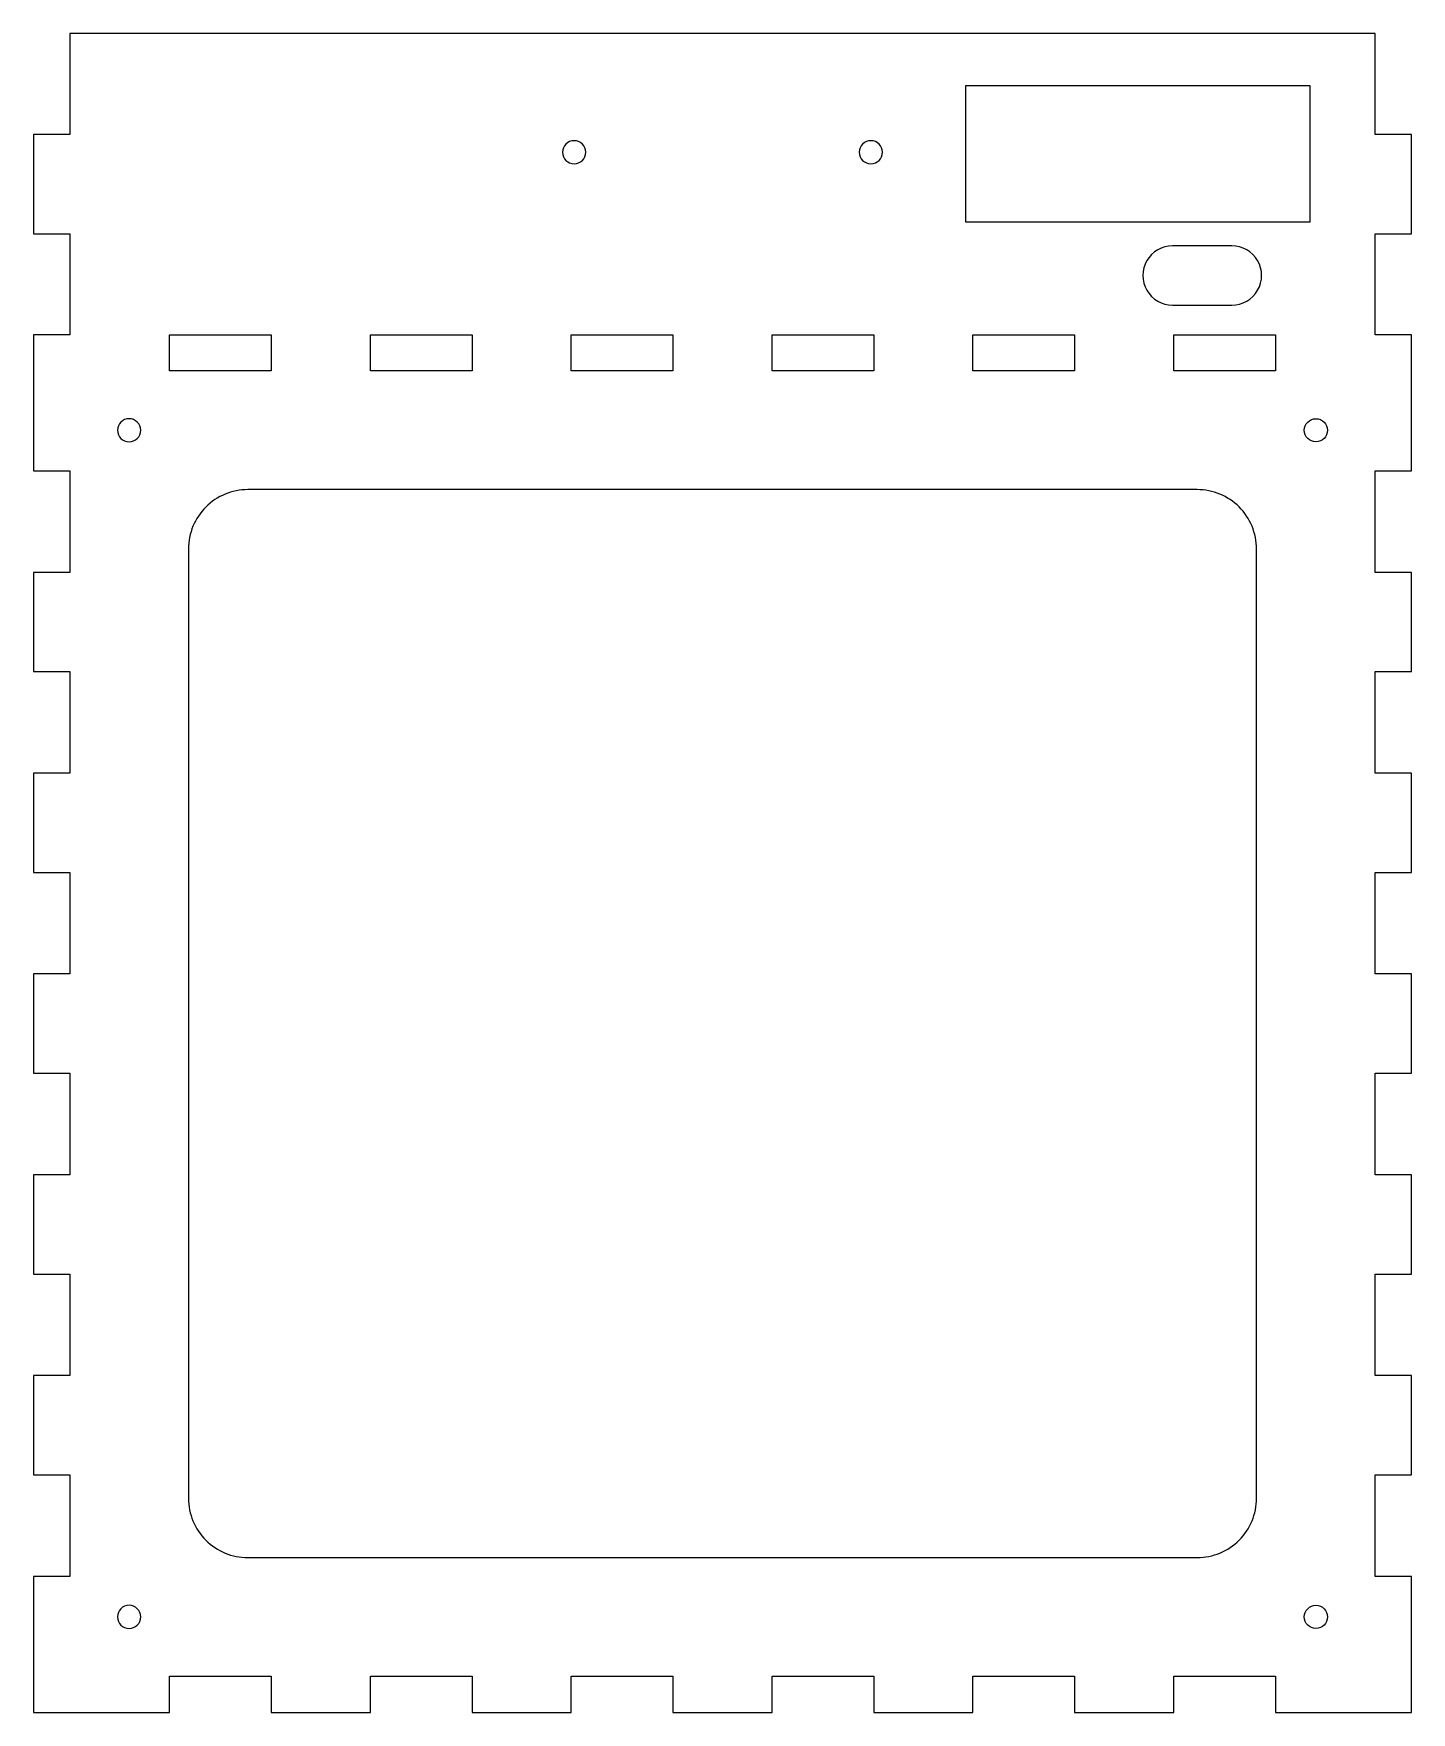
# Model space of a CAD drawing. Extents: x -116 to 116, y -141 to 141.
import ezdxf

# ---------------------------------------------------------------- set-up
doc = ezdxf.new("R2010")
doc.units = 0
doc.layers.get('0').update_dxf_attribs({"linetype": 'CONTINUOUS'})

msp = doc.modelspace()

# ---------------------------------------------------------------- linework, layer by layer
for points, knots in [([(-109.9999, 90.7153), (-109.9999, 90.7153), (-109.9999, 107.7384), (-109.9999, 107.7384), (-109.9999, 107.7384), (-109.9999, 107.7384), (-116.0999, 107.7384), (-116.0999, 107.7384), (-116.0999, 107.7384), (-116.0999, 107.7384), (-116.0999, 124.4615), (-116.0999, 124.4615), (-116.0999, 124.4615), (-116.0999, 124.4615), (-109.9999, 124.4615), (-109.9999, 124.4615), (-109.9999, 124.4615), (-109.9999, 124.4615), (-109.9999, 141.4846), (-109.9999, 141.4846), (-109.9999, 141.4846), (-109.9999, 141.4846), (109.9999, 141.4846), (109.9999, 141.4846), (109.9999, 141.4846), (109.9999, 141.4846), (109.9999, 124.4615), (109.9999, 124.4615), (109.9999, 124.4615), (109.9999, 124.4615), (116.0999, 124.4615), (116.0999, 124.4615), (116.0999, 124.4615), (116.0999, 124.4615), (116.0999, 107.7384), (116.0999, 107.7384), (116.0999, 107.7384), (116.0999, 107.7384), (109.9999, 107.7384), (109.9999, 107.7384), (109.9999, 107.7384), (109.9999, 107.7384), (109.9999, 90.7153), (109.9999, 90.7153), (109.9999, 90.7153), (109.9999, 90.7153), (116.0999, 90.7153), (116.0999, 90.7153), (116.0999, 90.7153), (116.0999, 90.7153), (116.0999, 67.7923), (116.0999, 67.7923), (116.0999, 67.7923), (116.0999, 67.7923), (109.9999, 67.7923), (109.9999, 67.7923), (109.9999, 67.7923), (109.9999, 67.7923), (109.9999, 50.6692), (109.9999, 50.6692), (109.9999, 50.6692), (109.9999, 50.6692), (116.0999, 50.6692), (116.0999, 50.6692), (116.0999, 50.6692), (116.0999, 50.6692), (116.0999, 33.9461), (116.0999, 33.9461), (116.0999, 33.9461), (116.0999, 33.9461), (109.9999, 33.9461), (109.9999, 33.9461), (109.9999, 33.9461), (109.9999, 33.9461), (109.9999, 16.823), (109.9999, 16.823), (109.9999, 16.823), (109.9999, 16.823), (116.0999, 16.823), (116.0999, 16.823), (116.0999, 16.823), (116.0999, 16.823), (116.0999, 0.0999), (116.0999, 0.0999), (116.0999, 0.0999), (116.0999, 0.0999), (109.9999, 0.0999), (109.9999, 0.0999), (109.9999, 0.0999), (109.9999, 0.0999), (109.9999, -17.023), (109.9999, -17.023), (109.9999, -17.023), (109.9999, -17.023), (116.0999, -17.023), (116.0999, -17.023), (116.0999, -17.023), (116.0999, -17.023), (116.0999, -33.7461), (116.0999, -33.7461), (116.0999, -33.7461), (116.0999, -33.7461), (109.9999, -33.7461), (109.9999, -33.7461), (109.9999, -33.7461), (109.9999, -33.7461), (109.9999, -50.8692), (109.9999, -50.8692), (109.9999, -50.8692), (109.9999, -50.8692), (116.0999, -50.8692), (116.0999, -50.8692), (116.0999, -50.8692), (116.0999, -50.8692), (116.0999, -67.5923), (116.0999, -67.5923), (116.0999, -67.5923), (116.0999, -67.5923), (109.9999, -67.5923), (109.9999, -67.5923), (109.9999, -67.5923), (109.9999, -67.5923), (109.9999, -84.7153), (109.9999, -84.7153), (109.9999, -84.7153), (109.9999, -84.7153), (116.0999, -84.7153), (116.0999, -84.7153), (116.0999, -84.7153), (116.0999, -84.7153), (116.0999, -101.4384), (116.0999, -101.4384), (116.0999, -101.4384), (116.0999, -101.4384), (109.9999, -101.4384), (109.9999, -101.4384), (109.9999, -101.4384), (109.9999, -101.4384), (109.9999, -118.5615), (109.9999, -118.5615), (109.9999, -118.5615), (109.9999, -118.5615), (116.0999, -118.5615), (116.0999, -118.5615), (116.0999, -118.5615), (116.0999, -118.5615), (116.0999, -141.4846), (116.0999, -141.4846), (116.0999, -141.4846), (116.0999, -141.4846), (93.1769, -141.4846), (93.1769, -141.4846), (93.1769, -141.4846), (93.1769, -141.4846), (93.1769, -135.3846), (93.1769, -135.3846), (93.1769, -135.3846), (93.1769, -135.3846), (76.0538, -135.3846), (76.0538, -135.3846), (76.0538, -135.3846), (76.0538, -135.3846), (76.0538, -141.4846), (76.0538, -141.4846), (76.0538, -141.4846), (76.0538, -141.4846), (59.3307, -141.4846), (59.3307, -141.4846), (59.3307, -141.4846), (59.3307, -141.4846), (59.3307, -135.3846), (59.3307, -135.3846), (59.3307, -135.3846), (59.3307, -135.3846), (42.2076, -135.3846), (42.2076, -135.3846), (42.2076, -135.3846), (42.2076, -135.3846), (42.2076, -141.4846), (42.2076, -141.4846), (42.2076, -141.4846), (42.2076, -141.4846), (25.4846, -141.4846), (25.4846, -141.4846), (25.4846, -141.4846), (25.4846, -141.4846), (25.4846, -135.3846), (25.4846, -135.3846), (25.4846, -135.3846), (25.4846, -135.3846), (8.3615, -135.3846), (8.3615, -135.3846), (8.3615, -135.3846), (8.3615, -135.3846), (8.3615, -141.4846), (8.3615, -141.4846), (8.3615, -141.4846), (8.3615, -141.4846), (-8.3615, -141.4846), (-8.3615, -141.4846), (-8.3615, -141.4846), (-8.3615, -141.4846), (-8.3615, -135.3846), (-8.3615, -135.3846), (-8.3615, -135.3846), (-8.3615, -135.3846), (-25.4846, -135.3846), (-25.4846, -135.3846), (-25.4846, -135.3846), (-25.4846, -135.3846), (-25.4846, -141.4846), (-25.4846, -141.4846), (-25.4846, -141.4846), (-25.4846, -141.4846), (-42.2076, -141.4846), (-42.2076, -141.4846), (-42.2076, -141.4846), (-42.2076, -141.4846), (-42.2076, -135.3846), (-42.2076, -135.3846), (-42.2076, -135.3846), (-42.2076, -135.3846), (-59.3307, -135.3846), (-59.3307, -135.3846), (-59.3307, -135.3846), (-59.3307, -135.3846), (-59.3307, -141.4846), (-59.3307, -141.4846), (-59.3307, -141.4846), (-59.3307, -141.4846), (-76.0538, -141.4846), (-76.0538, -141.4846), (-76.0538, -141.4846), (-76.0538, -141.4846), (-76.0538, -135.3846), (-76.0538, -135.3846), (-76.0538, -135.3846), (-76.0538, -135.3846), (-93.1769, -135.3846), (-93.1769, -135.3846), (-93.1769, -135.3846), (-93.1769, -135.3846), (-93.1769, -141.4846), (-93.1769, -141.4846), (-93.1769, -141.4846), (-93.1769, -141.4846), (-116.0999, -141.4846), (-116.0999, -141.4846), (-116.0999, -141.4846), (-116.0999, -141.4846), (-116.0999, -118.5615), (-116.0999, -118.5615), (-116.0999, -118.5615), (-116.0999, -118.5615), (-109.9999, -118.5615), (-109.9999, -118.5615), (-109.9999, -118.5615), (-109.9999, -118.5615), (-109.9999, -101.4384), (-109.9999, -101.4384), (-109.9999, -101.4384), (-109.9999, -101.4384), (-116.0999, -101.4384), (-116.0999, -101.4384), (-116.0999, -101.4384), (-116.0999, -101.4384), (-116.0999, -84.7153), (-116.0999, -84.7153), (-116.0999, -84.7153), (-116.0999, -84.7153), (-109.9999, -84.7153), (-109.9999, -84.7153), (-109.9999, -84.7153), (-109.9999, -84.7153), (-109.9999, -67.5923), (-109.9999, -67.5923), (-109.9999, -67.5923), (-109.9999, -67.5923), (-116.0999, -67.5923), (-116.0999, -67.5923), (-116.0999, -67.5923), (-116.0999, -67.5923), (-116.0999, -50.8692), (-116.0999, -50.8692), (-116.0999, -50.8692), (-116.0999, -50.8692), (-109.9999, -50.8692), (-109.9999, -50.8692), (-109.9999, -50.8692), (-109.9999, -50.8692), (-109.9999, -33.7461), (-109.9999, -33.7461), (-109.9999, -33.7461), (-109.9999, -33.7461), (-116.0999, -33.7461), (-116.0999, -33.7461), (-116.0999, -33.7461), (-116.0999, -33.7461), (-116.0999, -17.023), (-116.0999, -17.023), (-116.0999, -17.023), (-116.0999, -17.023), (-109.9999, -17.023), (-109.9999, -17.023), (-109.9999, -17.023), (-109.9999, -17.023), (-109.9999, 0.0999), (-109.9999, 0.0999), (-109.9999, 0.0999), (-109.9999, 0.0999), (-116.0999, 0.0999), (-116.0999, 0.0999), (-116.0999, 0.0999), (-116.0999, 0.0999), (-116.0999, 16.823), (-116.0999, 16.823), (-116.0999, 16.823), (-116.0999, 16.823), (-109.9999, 16.823), (-109.9999, 16.823), (-109.9999, 16.823), (-109.9999, 16.823), (-109.9999, 33.9461), (-109.9999, 33.9461), (-109.9999, 33.9461), (-109.9999, 33.9461), (-116.0999, 33.9461), (-116.0999, 33.9461), (-116.0999, 33.9461), (-116.0999, 33.9461), (-116.0999, 50.6692), (-116.0999, 50.6692), (-116.0999, 50.6692), (-116.0999, 50.6692), (-109.9999, 50.6692), (-109.9999, 50.6692), (-109.9999, 50.6692), (-109.9999, 50.6692), (-109.9999, 67.7923), (-109.9999, 67.7923), (-109.9999, 67.7923), (-109.9999, 67.7923), (-116.0999, 67.7923), (-116.0999, 67.7923), (-116.0999, 67.7923), (-116.0999, 67.7923), (-116.0999, 90.7153), (-116.0999, 90.7153), (-116.0999, 90.7153), (-116.0999, 90.7153), (-109.9999, 90.7153), (-109.9999, 90.7153)], [0, 0, 0, 0, 0.01123596, 0.01123596, 0.01123596, 0.01123596, 0.02247191, 0.02247191, 0.02247191, 0.02247191, 0.03370787, 0.03370787, 0.03370787, 0.03370787, 0.04494382, 0.04494382, 0.04494382, 0.04494382, 0.05617978, 0.05617978, 0.05617978, 0.05617978, 0.06741573, 0.06741573, 0.06741573, 0.06741573, 0.07865169, 0.07865169, 0.07865169, 0.07865169, 0.08988764, 0.08988764, 0.08988764, 0.08988764, 0.1011236, 0.1011236, 0.1011236, 0.1011236, 0.11235955, 0.11235955, 0.11235955, 0.11235955, 0.12359551, 0.12359551, 0.12359551, 0.12359551, 0.13483146, 0.13483146, 0.13483146, 0.13483146, 0.14606742, 0.14606742, 0.14606742, 0.14606742, 0.15730337, 0.15730337, 0.15730337, 0.15730337, 0.16853933, 0.16853933, 0.16853933, 0.16853933, 0.17977528, 0.17977528, 0.17977528, 0.17977528, 0.19101124, 0.19101124, 0.19101124, 0.19101124, 0.20224719, 0.20224719, 0.20224719, 0.20224719, 0.21348315, 0.21348315, 0.21348315, 0.21348315, 0.2247191, 0.2247191, 0.2247191, 0.2247191, 0.23595506, 0.23595506, 0.23595506, 0.23595506, 0.24719101, 0.24719101, 0.24719101, 0.24719101, 0.25842697, 0.25842697, 0.25842697, 0.25842697, 0.26966292, 0.26966292, 0.26966292, 0.26966292, 0.28089888, 0.28089888, 0.28089888, 0.28089888, 0.29213483, 0.29213483, 0.29213483, 0.29213483, 0.30337079, 0.30337079, 0.30337079, 0.30337079, 0.31460674, 0.31460674, 0.31460674, 0.31460674, 0.3258427, 0.3258427, 0.3258427, 0.3258427, 0.33707865, 0.33707865, 0.33707865, 0.33707865, 0.34831461, 0.34831461, 0.34831461, 0.34831461, 0.35955056, 0.35955056, 0.35955056, 0.35955056, 0.37078652, 0.37078652, 0.37078652, 0.37078652, 0.38202247, 0.38202247, 0.38202247, 0.38202247, 0.39325843, 0.39325843, 0.39325843, 0.39325843, 0.40449438, 0.40449438, 0.40449438, 0.40449438, 0.41573034, 0.41573034, 0.41573034, 0.41573034, 0.42696629, 0.42696629, 0.42696629, 0.42696629, 0.43820225, 0.43820225, 0.43820225, 0.43820225, 0.4494382, 0.4494382, 0.4494382, 0.4494382, 0.46067416, 0.46067416, 0.46067416, 0.46067416, 0.47191011, 0.47191011, 0.47191011, 0.47191011, 0.48314607, 0.48314607, 0.48314607, 0.48314607, 0.49438202, 0.49438202, 0.49438202, 0.49438202, 0.50561798, 0.50561798, 0.50561798, 0.50561798, 0.51685393, 0.51685393, 0.51685393, 0.51685393, 0.52808989, 0.52808989, 0.52808989, 0.52808989, 0.53932584, 0.53932584, 0.53932584, 0.53932584, 0.5505618, 0.5505618, 0.5505618, 0.5505618, 0.56179775, 0.56179775, 0.56179775, 0.56179775, 0.57303371, 0.57303371, 0.57303371, 0.57303371, 0.58426966, 0.58426966, 0.58426966, 0.58426966, 0.59550562, 0.59550562, 0.59550562, 0.59550562, 0.60674157, 0.60674157, 0.60674157, 0.60674157, 0.61797753, 0.61797753, 0.61797753, 0.61797753, 0.62921348, 0.62921348, 0.62921348, 0.62921348, 0.64044944, 0.64044944, 0.64044944, 0.64044944, 0.65168539, 0.65168539, 0.65168539, 0.65168539, 0.66292135, 0.66292135, 0.66292135, 0.66292135, 0.6741573, 0.6741573, 0.6741573, 0.6741573, 0.68539326, 0.68539326, 0.68539326, 0.68539326, 0.69662921, 0.69662921, 0.69662921, 0.69662921, 0.70786517, 0.70786517, 0.70786517, 0.70786517, 0.71910112, 0.71910112, 0.71910112, 0.71910112, 0.73033708, 0.73033708, 0.73033708, 0.73033708, 0.74157303, 0.74157303, 0.74157303, 0.74157303, 0.75280899, 0.75280899, 0.75280899, 0.75280899, 0.76404494, 0.76404494, 0.76404494, 0.76404494, 0.7752809, 0.7752809, 0.7752809, 0.7752809, 0.78651685, 0.78651685, 0.78651685, 0.78651685, 0.79775281, 0.79775281, 0.79775281, 0.79775281, 0.80898876, 0.80898876, 0.80898876, 0.80898876, 0.82022472, 0.82022472, 0.82022472, 0.82022472, 0.83146067, 0.83146067, 0.83146067, 0.83146067, 0.84269663, 0.84269663, 0.84269663, 0.84269663, 0.85393258, 0.85393258, 0.85393258, 0.85393258, 0.86516854, 0.86516854, 0.86516854, 0.86516854, 0.87640449, 0.87640449, 0.87640449, 0.87640449, 0.88764045, 0.88764045, 0.88764045, 0.88764045, 0.8988764, 0.8988764, 0.8988764, 0.8988764, 0.91011236, 0.91011236, 0.91011236, 0.91011236, 0.92134831, 0.92134831, 0.92134831, 0.92134831, 0.93258427, 0.93258427, 0.93258427, 0.93258427, 0.94382022, 0.94382022, 0.94382022, 0.94382022, 0.95505618, 0.95505618, 0.95505618, 0.95505618, 0.96629213, 0.96629213, 0.96629213, 0.96629213, 0.97752809, 0.97752809, 0.97752809, 0.97752809, 1, 1, 1, 1]), ([(41, 109.7153), (41, 109.7153), (98.9999, 109.7153), (98.9999, 109.7153), (98.9999, 109.7153), (98.9999, 109.7153), (98.9999, 132.7153), (98.9999, 132.7153), (98.9999, 132.7153), (98.9999, 132.7153), (41, 132.7153), (41, 132.7153), (41, 132.7153), (41, 132.7153), (41, 109.7153), (41, 109.7153)], [0, 0, 0, 0, 0.2, 0.2, 0.2, 0.2, 0.4, 0.4, 0.4, 0.4, 0.6, 0.6, 0.6, 0.6, 1, 1, 1, 1]), ([(-23.0499, 121.4846), (-23.0499, 122.5615), (-23.923, 123.4346), (-24.9999, 123.4346), (-24.9999, 123.4346), (-26.0769, 123.4346), (-26.9499, 122.5615), (-26.9499, 121.4846), (-26.9499, 121.4846), (-26.95, 120.4076), (-26.0769, 119.5346), (-25, 119.5346), (-25, 119.5346), (-23.923, 119.5346), (-23.05, 120.4076), (-23.05, 121.4846)], [0, 0, 0, 0, 0.2, 0.2, 0.2, 0.2, 0.4, 0.4, 0.4, 0.4, 0.6, 0.6, 0.6, 0.6, 1, 1, 1, 1]), ([(26.95, 121.4846), (26.95, 122.5615), (26.0769, 123.4346), (25, 123.4346), (25, 123.4346), (23.923, 123.4346), (23.05, 122.5615), (23.05, 121.4846), (23.05, 121.4846), (23.0499, 120.4076), (23.923, 119.5346), (24.9999, 119.5346), (24.9999, 119.5346), (26.0769, 119.5346), (26.9499, 120.4076), (26.9499, 121.4846)], [0, 0, 0, 0, 0.2, 0.2, 0.2, 0.2, 0.4, 0.4, 0.4, 0.4, 0.6, 0.6, 0.6, 0.6, 1, 1, 1, 1]), ([(75.8499, 95.7153), (74.0636, 95.7153), (72.413, 96.6683), (71.5198, 98.2153), (71.5198, 98.2153), (70.6267, 99.7623), (70.6267, 101.6683), (71.5198, 103.2153), (71.5198, 103.2153), (72.413, 104.7623), (74.0636, 105.7153), (75.8499, 105.7153), (75.8499, 105.7153), (75.8499, 105.7153), (85.8499, 105.7153), (85.8499, 105.7153), (85.8499, 105.7153), (87.6363, 105.7153), (89.2869, 104.7623), (90.1801, 103.2153), (90.1801, 103.2153), (91.0732, 101.6683), (91.0732, 99.7623), (90.1801, 98.2153), (90.1801, 98.2153), (89.2869, 96.6683), (87.6363, 95.7153), (85.8499, 95.7153), (85.8499, 95.7153), (85.8499, 95.7153), (75.8499, 95.7153), (75.8499, 95.7153)], [0, 0, 0, 0, 0.11111111, 0.11111111, 0.11111111, 0.11111111, 0.22222222, 0.22222222, 0.22222222, 0.22222222, 0.33333333, 0.33333333, 0.33333333, 0.33333333, 0.44444444, 0.44444444, 0.44444444, 0.44444444, 0.55555556, 0.55555556, 0.55555556, 0.55555556, 0.66666667, 0.66666667, 0.66666667, 0.66666667, 0.77777778, 0.77777778, 0.77777778, 0.77777778, 1, 1, 1, 1]), ([(-76.0538, 90.7153), (-76.0538, 90.7153), (-93.1769, 90.7153), (-93.1769, 90.7153), (-93.1769, 90.7153), (-93.1769, 90.7153), (-93.1769, 84.6153), (-93.1769, 84.6153), (-93.1769, 84.6153), (-93.1769, 84.6153), (-76.0538, 84.6153), (-76.0538, 84.6153), (-76.0538, 84.6153), (-76.0538, 84.6153), (-76.0538, 90.7153), (-76.0538, 90.7153)], [0, 0, 0, 0, 0.2, 0.2, 0.2, 0.2, 0.4, 0.4, 0.4, 0.4, 0.6, 0.6, 0.6, 0.6, 1, 1, 1, 1]), ([(-42.2076, 90.7153), (-42.2076, 90.7153), (-59.3307, 90.7153), (-59.3307, 90.7153), (-59.3307, 90.7153), (-59.3307, 90.7153), (-59.3307, 84.6153), (-59.3307, 84.6153), (-59.3307, 84.6153), (-59.3307, 84.6153), (-42.2076, 84.6153), (-42.2076, 84.6153), (-42.2076, 84.6153), (-42.2076, 84.6153), (-42.2076, 90.7153), (-42.2076, 90.7153)], [0, 0, 0, 0, 0.2, 0.2, 0.2, 0.2, 0.4, 0.4, 0.4, 0.4, 0.6, 0.6, 0.6, 0.6, 1, 1, 1, 1]), ([(-8.3615, 90.7153), (-8.3615, 90.7153), (-25.4846, 90.7153), (-25.4846, 90.7153), (-25.4846, 90.7153), (-25.4846, 90.7153), (-25.4846, 84.6153), (-25.4846, 84.6153), (-25.4846, 84.6153), (-25.4846, 84.6153), (-8.3615, 84.6153), (-8.3615, 84.6153), (-8.3615, 84.6153), (-8.3615, 84.6153), (-8.3615, 90.7153), (-8.3615, 90.7153)], [0, 0, 0, 0, 0.2, 0.2, 0.2, 0.2, 0.4, 0.4, 0.4, 0.4, 0.6, 0.6, 0.6, 0.6, 1, 1, 1, 1]), ([(25.4846, 90.7153), (25.4846, 90.7153), (8.3615, 90.7153), (8.3615, 90.7153), (8.3615, 90.7153), (8.3615, 90.7153), (8.3615, 84.6153), (8.3615, 84.6153), (8.3615, 84.6153), (8.3615, 84.6153), (25.4846, 84.6153), (25.4846, 84.6153), (25.4846, 84.6153), (25.4846, 84.6153), (25.4846, 90.7153), (25.4846, 90.7153)], [0, 0, 0, 0, 0.2, 0.2, 0.2, 0.2, 0.4, 0.4, 0.4, 0.4, 0.6, 0.6, 0.6, 0.6, 1, 1, 1, 1]), ([(59.3307, 90.7153), (59.3307, 90.7153), (42.2076, 90.7153), (42.2076, 90.7153), (42.2076, 90.7153), (42.2076, 90.7153), (42.2076, 84.6153), (42.2076, 84.6153), (42.2076, 84.6153), (42.2076, 84.6153), (59.3307, 84.6153), (59.3307, 84.6153), (59.3307, 84.6153), (59.3307, 84.6153), (59.3307, 90.7153), (59.3307, 90.7153)], [0, 0, 0, 0, 0.2, 0.2, 0.2, 0.2, 0.4, 0.4, 0.4, 0.4, 0.6, 0.6, 0.6, 0.6, 1, 1, 1, 1]), ([(93.1769, 90.7153), (93.1769, 90.7153), (76.0538, 90.7153), (76.0538, 90.7153), (76.0538, 90.7153), (76.0538, 90.7153), (76.0538, 84.6153), (76.0538, 84.6153), (76.0538, 84.6153), (76.0538, 84.6153), (93.1769, 84.6153), (93.1769, 84.6153), (93.1769, 84.6153), (93.1769, 84.6153), (93.1769, 90.7153), (93.1769, 90.7153)], [0, 0, 0, 0, 0.2, 0.2, 0.2, 0.2, 0.4, 0.4, 0.4, 0.4, 0.6, 0.6, 0.6, 0.6, 1, 1, 1, 1]), ([(-98.0499, 74.6153), (-98.0499, 75.6923), (-98.923, 76.5653), (-99.9999, 76.5653), (-99.9999, 76.5653), (-101.0769, 76.5653), (-101.9499, 75.6923), (-101.9499, 74.6153), (-101.9499, 74.6153), (-101.95, 73.5384), (-101.0769, 72.6653), (-100, 72.6653), (-100, 72.6653), (-98.923, 72.6653), (-98.05, 73.5384), (-98.05, 74.6153)], [0, 0, 0, 0, 0.2, 0.2, 0.2, 0.2, 0.4, 0.4, 0.4, 0.4, 0.6, 0.6, 0.6, 0.6, 1, 1, 1, 1]), ([(101.9499, 74.6153), (101.9499, 75.6923), (101.0769, 76.5653), (100, 76.5653), (100, 76.5653), (98.923, 76.5653), (98.05, 75.6923), (98.05, 74.6153), (98.05, 74.6153), (98.0499, 73.5384), (98.923, 72.6653), (99.9999, 72.6653), (99.9999, 72.6653), (101.0769, 72.6653), (101.9499, 73.5384), (101.9499, 74.6153)], [0, 0, 0, 0, 0.2, 0.2, 0.2, 0.2, 0.4, 0.4, 0.4, 0.4, 0.6, 0.6, 0.6, 0.6, 1, 1, 1, 1]), ([(-79.9999, -115.3846), (-82.6504, -115.3862), (-85.193, -114.335), (-87.0684, -112.462), (-87.0684, -112.462), (-88.9438, -110.589), (-89.9983, -108.0351), (-89.9999, -105.3846), (-89.9999, -105.3846), (-89.9999, -105.3846), (-89.9999, 54.6153), (-89.9999, 54.6153), (-89.9999, 54.6153), (-90.0016, 57.2658), (-88.9503, 59.8084), (-87.0773, 61.6838), (-87.0773, 61.6838), (-85.2044, 63.5591), (-82.6504, 64.6137), (-79.9999, 64.6153), (-79.9999, 64.6153), (-79.9999, 64.6153), (79.9999, 64.6153), (79.9999, 64.6153), (79.9999, 64.6153), (82.6504, 64.617), (85.193, 63.5657), (87.0684, 61.6927), (87.0684, 61.6927), (88.9438, 59.8197), (89.9983, 57.2658), (89.9999, 54.6153), (89.9999, 54.6153), (89.9999, 54.6153), (89.9999, -105.3846), (89.9999, -105.3846), (89.9999, -105.3846), (90.0016, -108.0351), (88.9503, -110.5776), (87.0773, -112.453), (87.0773, -112.453), (85.2044, -114.3284), (82.6504, -115.3829), (79.9999, -115.3846), (79.9999, -115.3846), (79.9999, -115.3846), (-79.9999, -115.3846), (-79.9999, -115.3846)], [0, 0, 0, 0, 0.07692308, 0.07692308, 0.07692308, 0.07692308, 0.15384615, 0.15384615, 0.15384615, 0.15384615, 0.23076923, 0.23076923, 0.23076923, 0.23076923, 0.30769231, 0.30769231, 0.30769231, 0.30769231, 0.38461538, 0.38461538, 0.38461538, 0.38461538, 0.46153846, 0.46153846, 0.46153846, 0.46153846, 0.53846154, 0.53846154, 0.53846154, 0.53846154, 0.61538462, 0.61538462, 0.61538462, 0.61538462, 0.69230769, 0.69230769, 0.69230769, 0.69230769, 0.76923077, 0.76923077, 0.76923077, 0.76923077, 0.84615385, 0.84615385, 0.84615385, 0.84615385, 1, 1, 1, 1]), ([(-98.0499, -125.3846), (-98.0499, -124.3076), (-98.923, -123.4346), (-99.9999, -123.4346), (-99.9999, -123.4346), (-101.0769, -123.4346), (-101.9499, -124.3076), (-101.9499, -125.3846), (-101.9499, -125.3846), (-101.95, -126.4615), (-101.0769, -127.3346), (-100, -127.3346), (-100, -127.3346), (-98.923, -127.3346), (-98.05, -126.4615), (-98.05, -125.3846)], [0, 0, 0, 0, 0.2, 0.2, 0.2, 0.2, 0.4, 0.4, 0.4, 0.4, 0.6, 0.6, 0.6, 0.6, 1, 1, 1, 1]), ([(101.9499, -125.3846), (101.9499, -124.3076), (101.0769, -123.4346), (100, -123.4346), (100, -123.4346), (98.923, -123.4346), (98.05, -124.3076), (98.05, -125.3846), (98.05, -125.3846), (98.0499, -126.4615), (98.923, -127.3346), (99.9999, -127.3346), (99.9999, -127.3346), (101.0769, -127.3346), (101.9499, -126.4615), (101.9499, -125.3846)], [0, 0, 0, 0, 0.2, 0.2, 0.2, 0.2, 0.4, 0.4, 0.4, 0.4, 0.6, 0.6, 0.6, 0.6, 1, 1, 1, 1])]:
    msp.add_open_spline(points, degree=3, knots=knots)

doc.saveas('drawing.dxf')
